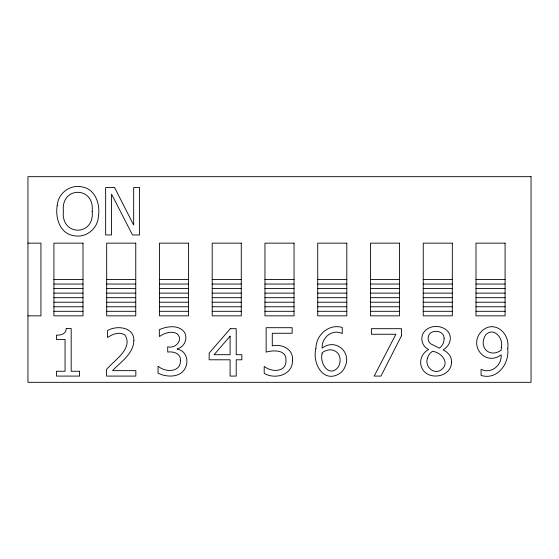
<?xml version="1.0" encoding="UTF-8"?>
<svg xmlns="http://www.w3.org/2000/svg" width="559" height="559" viewBox="0 0 559 559"><rect width="100%" height="100%" fill="white"/><g stroke="black" fill="none" stroke-linecap="round" stroke-linejoin="round"><path stroke-width="0.84" d="M27.95 243.151L40.933 243.151L40.933 315.849L27.95 315.849M53.916 279.5L82.998 279.5M106.678 279.5L135.76 279.5M159.441 279.5L188.516 279.5M212.196 279.5L241.278 279.5M264.959 279.5L294.041 279.5M317.722 279.5L346.804 279.5M370.484 279.5L399.559 279.5M423.24 279.5L452.322 279.5M476.002 279.5L505.084 279.5M53.916 284.042L82.998 284.042M106.678 284.042L135.76 284.042M159.441 284.042L188.516 284.042M212.196 284.042L241.278 284.042M264.959 284.042L294.041 284.042M317.722 284.042L346.804 284.042M370.484 284.042L399.559 284.042M423.24 284.042L452.322 284.042M476.002 284.042L505.084 284.042M53.916 288.591L82.998 288.591M106.678 288.591L135.76 288.591M159.441 288.591L188.516 288.591M212.196 288.591L241.278 288.591M264.959 288.591L294.041 288.591M317.722 288.591L346.804 288.591M370.484 288.591L399.559 288.591M423.24 288.591L452.322 288.591M476.002 288.591L505.084 288.591M53.916 293.133L82.998 293.133M106.678 293.133L135.76 293.133M159.441 293.133L188.516 293.133M212.196 293.133L241.278 293.133M264.959 293.133L294.041 293.133M317.722 293.133L346.804 293.133M370.484 293.133L399.559 293.133M423.24 293.133L452.322 293.133M476.002 293.133L505.084 293.133M53.916 297.674L82.998 297.674M106.678 297.674L135.76 297.674M159.441 297.674L188.516 297.674M212.196 297.674L241.278 297.674M264.959 297.674L294.041 297.674M317.722 297.674L346.804 297.674M370.484 297.674L399.559 297.674M423.24 297.674L452.322 297.674M476.002 297.674L505.084 297.674M53.916 302.216L82.998 302.216M106.678 302.216L135.76 302.216M159.441 302.216L188.516 302.216M212.196 302.216L241.278 302.216M264.959 302.216L294.041 302.216M317.722 302.216L346.804 302.216M370.484 302.216L399.559 302.216M423.24 302.216L452.322 302.216M476.002 302.216L505.084 302.216M53.916 306.765L82.998 306.765M106.678 306.765L135.76 306.765M159.441 306.765L188.516 306.765M212.196 306.765L241.278 306.765M264.959 306.765L294.041 306.765M317.722 306.765L346.804 306.765M370.484 306.765L399.559 306.765M423.24 306.765L452.322 306.765M476.002 306.765L505.084 306.765M53.916 311.307L82.998 311.307M106.678 311.307L135.76 311.307M159.441 311.307L188.516 311.307M212.196 311.307L241.278 311.307M264.959 311.307L294.041 311.307M317.722 311.307L346.804 311.307M370.484 311.307L399.559 311.307M423.24 311.307L452.322 311.307M476.002 311.307L505.084 311.307M322.033 354.015C319.594 363.993 329.733 378.492 338.558 366.627C344.239 354.525 333.492 344.84 322.131 352.659L322.033 354.015M501.318 347.251L501.192 350.241C488.894 358.668 478.078 346.447 485.75 334.799C493.639 326.512 503.82 338.363 501.318 347.251M315.919 348.404C312.02 362.791 323.074 383.865 339.641 373.566A15.079 15.079 0 0 0 345.148 366.473C351.918 351.639 334.988 338.027 322.131 348.138C321.495 337.615 332.263 328.566 342.248 333.562L342.248 327.476C328.874 323.409 315.989 334.974 315.919 348.404M92.186 211.274C94.813 236.471 60.77 236.45 63.377 211.274C60.7 185.979 94.862 186.021 92.186 211.274M507.719 348.62C509.584 363.616 497.314 380.441 481.075 375.424L481.075 369.338C491.061 374.32 502.017 365.418 501.157 354.762C486.693 366.019 469.77 348.257 479.573 333.667C491.235 318.008 510.465 331.263 507.719 348.62M57.193 205.656C55.166 217.528 59.673 233.25 73.201 235.542C85.352 238.518 97.657 229.197 98.377 216.759C100.396 204.894 95.834 189.319 82.369 186.992C70.238 183.981 57.975 193.267 57.193 205.656M180.389 360.59C180.941 372.525 165.268 372.539 158.483 366.445L158.043 366.445L158.043 373.16C167.029 377.646 181.43 377.898 185.756 366.935C188.879 359.919 185.56 350.193 177.175 349.221L177.175 348.774C184.868 347.251 188.656 337.084 183.534 331.075C177.273 324.653 166.778 326.365 159.343 329.642L159.343 336.357L159.727 336.357C164.605 332.933 171.424 330.642 177.014 333.688C183.897 339.669 175.344 349.151 167.721 346.769L167.721 352.058C173.381 351.199 181.2 353.54 180.389 360.59M292.434 360.017C293.328 374.816 275.175 379.924 264.197 373.384L264.197 366.669L264.645 366.669C271.793 372.525 286.907 372.322 285.97 359.982C286.481 349.536 273.134 350.032 266.14 352.121L266.14 327.7L292.147 327.7L292.147 333.276L272.282 333.276L272.282 345.881C281.624 343.652 293.573 348.998 292.434 360.017M444.098 338.656C444.202 342.415 442.414 345.986 439.353 348.173L430.689 343.792A6.792 6.792 0 0 1 428.145 338.272C428.04 328.748 444.503 329.16 444.098 338.656M451.511 361.799C452.049 377.409 427.202 381.469 421.668 367.48C418.761 360.702 422.318 352.638 428.655 349.508C422.038 346.601 419.648 337.706 424.057 331.983A13.619 13.619 0 0 1 430.409 327.413C438.529 324.346 450.54 328.678 450.337 338.586C450.295 343.443 446.969 347.6 443.112 349.955C447.857 352.009 451.728 356.383 451.511 361.799M427.383 358.347C424.882 365.733 432.177 373.95 439.751 370.743C451.169 364.377 442.225 352.491 432.477 351.29L430.144 353.246L428.432 355.608L427.383 358.347M133.86 340.752C133.342 354.015 120.758 361.883 112.534 370.645L135.837 370.645L135.837 376.088L106.58 376.088L106.58 369.436C113.917 360.422 133.468 348.774 125.041 335.12C119.759 331.382 112.722 333.94 107.915 337.315L107.566 337.315L107.566 330.565C116.873 324.989 134.391 327.078 133.86 340.752M66.242 328.531C66.458 333.891 60.777 335.407 56.473 335.148L56.473 339.481L65.068 339.481L65.068 371.253L56.473 371.253L56.473 376.088L79.581 376.088L79.581 371.253L71.182 371.253L71.182 328.531L66.242 328.531M401.474 335.784L380.972 376.088L374.195 376.088L395.905 334.261L371.393 334.261L371.393 328.685L401.474 328.685L401.474 335.784M230.098 336.169L214.111 354.699L230.098 354.699L230.098 336.169M230.35 328.685L209.15 353.106L209.15 359.793L230.098 359.793L230.098 376.088L236.205 376.088L236.205 359.793L241.844 359.793L241.844 354.699L236.205 354.699L236.205 328.685L230.35 328.685M531.05 176.679L27.95 176.679L27.95 382.321L531.05 382.321L531.05 176.679M114.602 187.558L105.651 187.558L105.651 234.962L111.541 234.962L111.541 194.085L132.49 234.962L139.561 234.962L139.561 187.558L133.671 187.558L133.671 225.088L114.602 187.558M82.998 243.151L53.916 243.151L53.916 315.849L82.998 315.849L82.998 243.151M135.76 243.151L106.678 243.151L106.678 315.849L135.76 315.849L135.76 243.151M188.516 243.151L159.441 243.151L159.441 315.849L188.516 315.849L188.516 243.151M241.278 243.151L212.196 243.151L212.196 315.849L241.278 315.849L241.278 243.151M294.041 243.151L264.959 243.151L264.959 315.849L294.041 315.849L294.041 243.151M346.804 243.151L317.722 243.151L317.722 315.849L346.804 315.849L346.804 243.151M399.559 243.151L370.484 243.151L370.484 315.849L399.559 315.849L399.559 243.151M452.322 243.151L423.24 243.151L423.24 315.849L452.322 315.849L452.322 243.151M505.084 243.151L476.002 243.151L476.002 315.849L505.084 315.849L505.084 243.151"/></g></svg>
